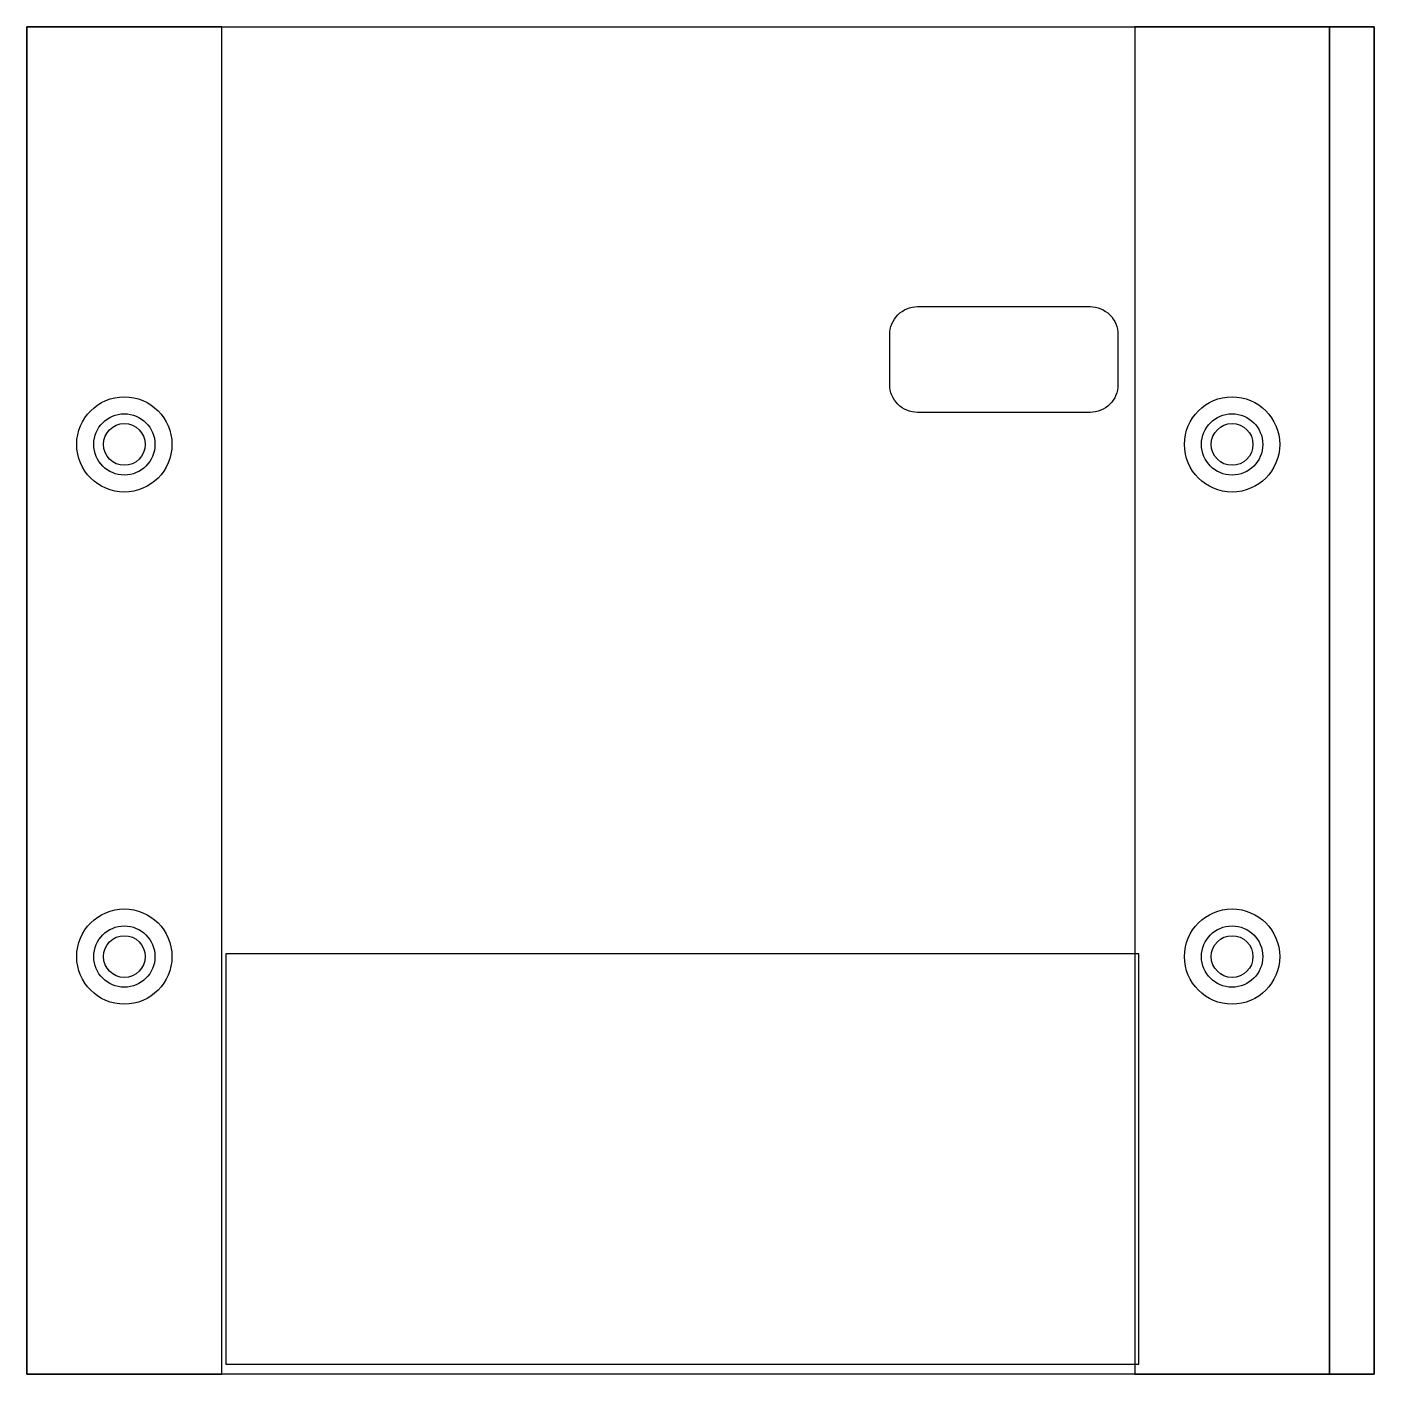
# Model space of a CAD drawing. Header units: millimetres. Extents: x 154.2 to 202.6, y 30 to 78.4.
import ezdxf

# ---------------------------------------------------------------- set-up
doc = ezdxf.new("R2010")
doc.units = ezdxf.units.MM
doc.layers.get('0').update_dxf_attribs({"linetype": 'CONTINUOUS'})

msp = doc.modelspace()

# ---------------------------------------------------------------- linework, layer by layer
for points in [[(154.19, 78.45), (202.59, 78.45), (202.59, 30.05), (154.19, 30.05)], [(161.19, 78.45), (154.19, 78.45), (154.19, 30.05), (161.19, 30.05)], [(200.99, 78.45), (193.99, 78.45), (193.99, 30.05), (200.99, 30.05)], [(200.99, 30.05), (202.59, 30.05), (202.59, 78.45), (200.99, 78.45)], [(161.34, 30.4), (194.14, 30.4), (194.14, 45.15), (161.34, 45.15)]]:
    msp.add_lwpolyline(points, close=True)
msp.add_lwpolyline([(186.19, 64.6, -0.414214), (185.19, 65.6), (185.19, 67.4, -0.414214), (186.19, 68.4), (192.39, 68.4, -0.414214), (193.39, 67.4), (193.39, 65.6, -0.414214), (192.39, 64.6)], format="xyb", close=True)
for centre, radius in [((157.69, 63.45), 1.71), ((197.49, 63.45), 1.71), ((157.69, 63.45), 1.1), ((197.49, 63.45), 1.1), ((157.69, 63.45), 0.75), ((197.49, 63.45), 0.75), ((157.69, 45.05), 1.71), ((197.49, 45.05), 1.71), ((157.69, 45.05), 1.1), ((197.49, 45.05), 1.1), ((157.69, 45.05), 0.75), ((197.49, 45.05), 0.75)]:
    msp.add_circle(centre, radius)

doc.saveas('drawing.dxf')
